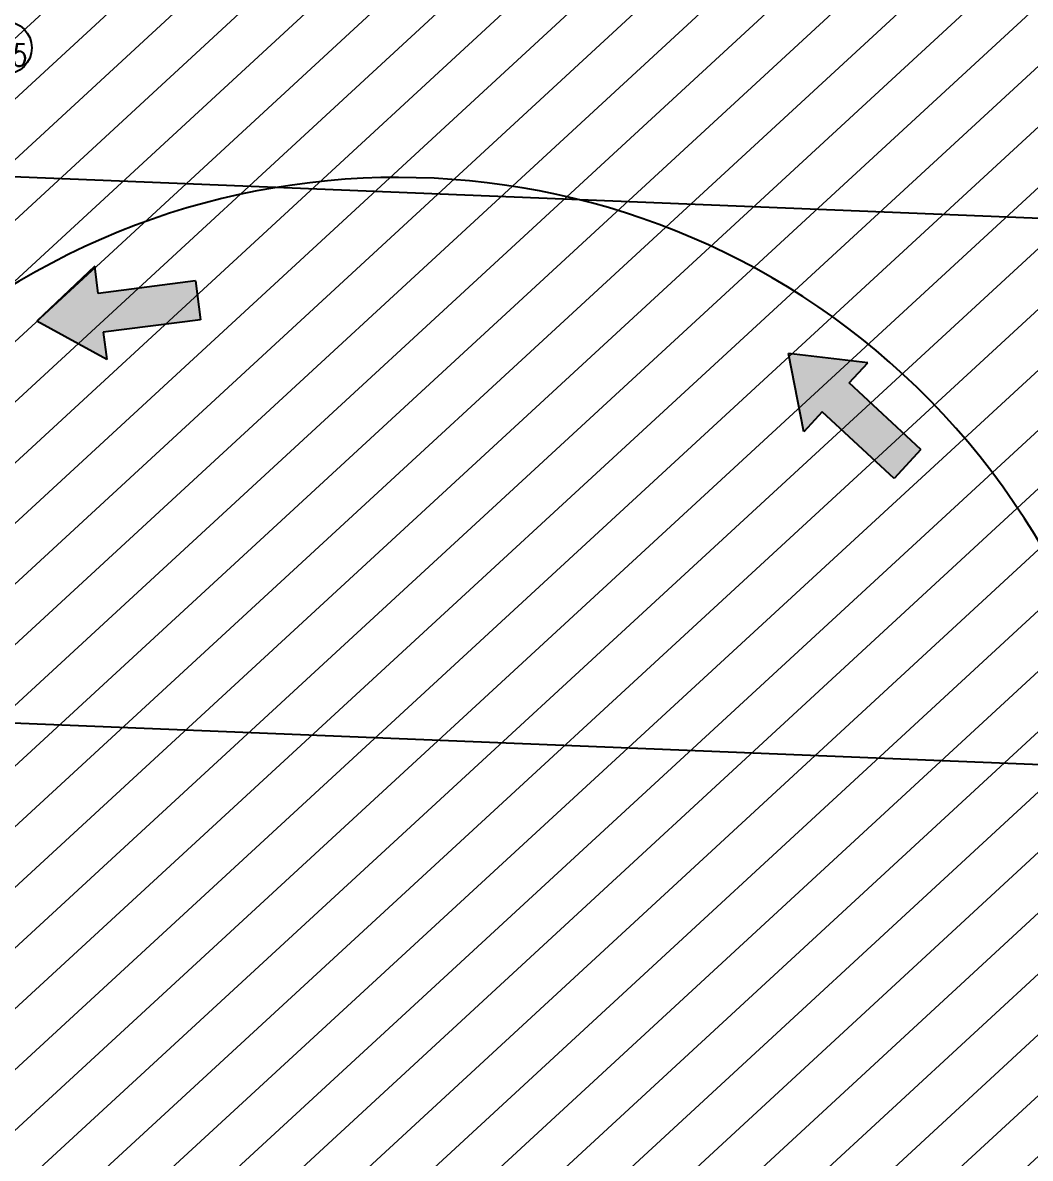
# Model space of a CAD drawing. Extents: x -678889171 to 586587, y -792238163 to 335485.
# Drawn here: x -678751703 to -678735730, y -792130438 to -792112432 of the extents above; entities that cross this region are included whole.
import ezdxf
from ezdxf.enums import TextEntityAlignment as Align

# ---------------------------------------------------------------- set-up
doc = ezdxf.new("R2010")
doc.units = 0
doc.header["$MEASUREMENT"] = 0
doc.layers.get('0').update_dxf_attribs({"color": 8})
for name, color, linetype in [('A-FLOR-PATT', 252, 'Continuous'), ('A-SITE-PATT', 252, 'Continuous'), ('A-WALL', 252, 'Continuous'), ('XR-Axis$0$A-GRID-LINE-OUT', 252, 'Continuous')]:
    doc.layers.add(name, color=color, linetype=linetype)
doc.layers.add('BASEMENT3 LAYOUT$0$TEXT6', color=252, linetype='Continuous', lineweight=0)
doc.styles.add('Ground floor Towers$0$$Bas01-Rname$0$EN-SC', font='swissc.ttf')
doc.styles.add('Ground floor Towers$0$$Bas01-Rname$0$EN-SCL', font='swisscl.ttf')
doc.styles.add('Ground floor Towers$0$04-Ground Floor$0$V2-lower ground$0$LEVEL  FOR LICENSE LOWER GR$0$$LG- LEVEL$0$AR-SR', font='sarb.shx')
doc.styles.add('XR-Axis$0$MEDAD-E-TEXT', font='romans.shx', dxfattribs={"width": 0.8, "height": 1.8})

# ---------------------------------------------------------------- blocks, each defined once
blk = doc.blocks.new('A$C61C61320')
at = {"layer": 'BASEMENT3 LAYOUT$0$TEXT6'}
h = blk.add_hatch(dxfattribs=at)
h.set_pattern_fill('JIS_WOOD', color=256, scale=1000, style=0)
h.set_pattern_definition([(45, (-843775.3736575155, -469599.9160835323), (-499.9999991609842, 499.9999991609843), [])])
h.paths.add_polyline_path([(-48073.17453308101, -174366.9252005816), (-52827.70401773683, -137283.3745918828), (-21470.42890679266, -134427.2130430685), (-18376.25980977295, -161775.8762387046), (-18368.17453308101, -175467.8413407506), (-18518.17453308101, -176466.9552695606), (-18518.17453308101, -178386.9252005816), (-18368.17453308101, -183011.1167942794), (-18362.29752682254, -198446.5368052525), (-18168.17453308101, -202281.2411916029), (-18360.0892563893, -208926.9252005816), (-21225.79736915685, -208049.6763489796), (-45692.61271465314, -203035.1575495943), (-55544.17996463575, -201566.2036034855), (-64372.75623362488, -200382.3687026045), (-73244.07786642597, -199325.5838570178), (-82129.48166527948, -198394.9150768394), (-90383.39706973708, -197394.4851778569), (-93352.28011348587, -194591.9241360954), (-93352.28011348587, -177285.8004086108), (-93172.93907456682, -174906.1366184817), (-50378.17453308101, -174866.9252005816)])
blk = doc.blocks.new('*U219')
blk.add_circle((0, 0), 4.2)
at = {"layer": 'XR-Axis$0$A-GRID-LINE-OUT'}
blk.add_line((-13.00204771489378, -2.277444888383788), (-4.137015182011655, -0.7246415553948412), dxfattribs=at)
at = {"style": 'XR-Axis$0$MEDAD-E-TEXT', "width": 0.8, "flags": 4}
for height, p in [(1.799999999999999, (-0.0692522248746208, 2.544295698152595)), (3.5, (-0.0692522248746208, -0.97607523254144))]:
    blk.add_attdef('00', text='', height=height, dxfattribs=at).set_placement(p, align=Align.MIDDLE_CENTER)
blk = doc.blocks.new('GR')
at = {"layer": 'A-FLOR-PATT'}
h = blk.add_hatch(color=256, dxfattribs=at)
h.dxf.hatch_style = 1
h.paths.add_polyline_path([(50915.87323153019, 68470.42155487835), (50842.99873742461, 68898.81957479566), (52375.60314595699, 69159.52986213565), (52271.23089647293, 69773.08973073214), (50738.62648800015, 69512.37944337726), (50665.75199392438, 69940.77746327966), (49783.76659056544, 69034.29159926623)])
h = blk.add_hatch(color=256, dxfattribs=at)
h.dxf.hatch_style = 1
h.paths.add_polyline_path([(62002.20691794157, 67773.51606032252), (62284.6111394614, 68103.79383891821), (63466.18798139691, 67093.48581977189), (63870.65272910893, 67566.51599496603), (62689.07588718832, 68576.82401408255), (62971.48010870814, 68907.10179264843), (61710.45121541619, 69004.16364736855)])
for p, q in [((40150.88463220582, 71309.99999999999), (106865, 71310.00000000001)), ((50665.75199392438, 69940.77746327966), (49783.76659056544, 69034.29159926623)), ((50738.62648800015, 69512.37944337726), (50665.75199392438, 69940.77746327966)), ((52271.23089647293, 69773.08973073214), (50738.62648800015, 69512.37944337726)), ((52271.23089647293, 69773.08973073214), (52375.60314595699, 69159.52986213565)), ((52375.60314595699, 69159.52986213565), (50842.99873742461, 68898.81957479566)), ((50915.87323153019, 68470.42155487835), (49783.76659056544, 69034.29159926623)), ((62002.20691794157, 67773.51606030762), (61710.45121541619, 69004.16364735365)), ((62971.48010870814, 68907.10179264843), (61710.45121541619, 69004.16364735365)), ((50842.99873742461, 68898.81957479566), (50915.87323153019, 68470.42155487835)), ((62689.07588718832, 68576.82401408255), (62971.48010870814, 68907.10179264843)), ((63870.65272910893, 67566.51599496603), (62689.07588718832, 68576.82401408255)), ((62284.6111394614, 68103.79383890331), (62002.20691794157, 67773.51606030762)), ((63466.18798139691, 67093.48581977189), (62284.6111394614, 68103.79383890331)), ((63870.65272910893, 67566.51599496603), (63466.18798139691, 67093.48581977189)), ((-545, 62655), (113465, 62655))]:
    blk.add_line(p, q, dxfattribs=at)
for centre, radius, start, end in [((687279.656740699, 163488.6097753342), 649022.5456272444, 169.8809308091749, 188.016783999427), ((55899.86500333669, 59744.76705215924), 11806.41163141526, 310.2967878259491, 217.9791248124744)]:
    blk.add_arc(centre, radius, start, end, dxfattribs=at)
ref = blk.add_blockref('*U219', (49108.76545473252, 73342.99036875376), dxfattribs=dict(at, xscale=100, yscale=100, zscale=100, rotation=358.0365784250397))
ref.add_attrib('00', 'D15', dxfattribs={"layer": '0', "height": 352.9999999999999, "rotation": 358.0365784250482, "style": 'XR-Axis$0$MEDAD-E-TEXT', "width": 0.7999999999999999}).set_placement((49098.50012131641, 73245.6774187822), align=Align.MIDDLE_CENTER)
at = {"layer": 'A-FLOR-PATT', "style": 'Ground floor Towers$0$04-Ground Floor$0$V2-lower ground$0$LEVEL  FOR LICENSE LOWER GR$0$$LG- LEVEL$0$AR-SR', "flags": 12}
for tag, p in [('L', (30296.07288644527, 72859.53473235783)), ('P', (30237.50458115668, 72203.99769414036))]:
    blk.add_attdef(tag, text='', height=500, dxfattribs=at).set_placement(p, align=Align.RIGHT)
at = {"layer": 'A-FLOR-PATT'}
for tag, p, height, style in [('N', (85492.25876324323, 56633.4995742733), 250, 'Ground floor Towers$0$$Bas01-Rname$0$EN-SC'), ('N', (89389.48149106537, 56633.4995742733), 250, 'Ground floor Towers$0$$Bas01-Rname$0$EN-SC'), ('N', (94597.61363499537, 56633.4995742733), 250, 'Ground floor Towers$0$$Bas01-Rname$0$EN-SC'), ('AN', (85922.66280553787, 56313.08159666645), 200, 'Ground floor Towers$0$$Bas01-Rname$0$EN-SCL'), ('AN', (89819.88553336001, 56313.08159666645), 200, 'Ground floor Towers$0$$Bas01-Rname$0$EN-SCL'), ('AN', (95028.01767729002, 56313.08159666645), 200, 'Ground floor Towers$0$$Bas01-Rname$0$EN-SCL'), ('SN', (85299.47460008037, 56025.08594095582), 200, 'Ground floor Towers$0$$Bas01-Rname$0$EN-SCL'), ('F', (85927.04975899268, 56008.67972904726), 200, 'Ground floor Towers$0$$Bas01-Rname$0$EN-SCL'), ('SN', (89196.69732790251, 56025.08594095582), 200, 'Ground floor Towers$0$$Bas01-Rname$0$EN-SCL'), ('F', (89824.27248681482, 56008.67972904726), 200, 'Ground floor Towers$0$$Bas01-Rname$0$EN-SCL'), ('SN', (94404.82947183252, 56025.08594095582), 200, 'Ground floor Towers$0$$Bas01-Rname$0$EN-SCL'), ('F', (95032.40463074483, 56008.67972904726), 200, 'Ground floor Towers$0$$Bas01-Rname$0$EN-SCL')]:
    blk.add_attdef(tag, p, '', height=height, dxfattribs=dict(at, style=style))
at = {"layer": 'A-FLOR-PATT', "style": 'Ground floor Towers$0$$Bas01-Rname$0$EN-SCL', "width": 0.8}
for p in [(85305.16036184286, 56295.1433535593), (89202.383089665, 56295.1433535593), (94410.51523359501, 56295.1433535593)]:
    blk.add_attdef('FN', p, '', height=250, dxfattribs=at)

msp = doc.modelspace()

# ---------------------------------------------------------------- block references
at = {"layer": 'A-SITE-PATT', "rotation": 357.6731745000001}
msp.add_blockref('A$C61C61320', (-678706236.4347705, -791940527.995869, -212772), dxfattribs=at)

# ---------------------------------------------------------------- next in the draw order: block references
at = {"layer": 'A-WALL', "rotation": 357.6731745000001}
msp.add_blockref('GR', (-678804025.0995113, -792184118.4910543, -212772), dxfattribs=at)

doc.saveas('drawing.dxf')
